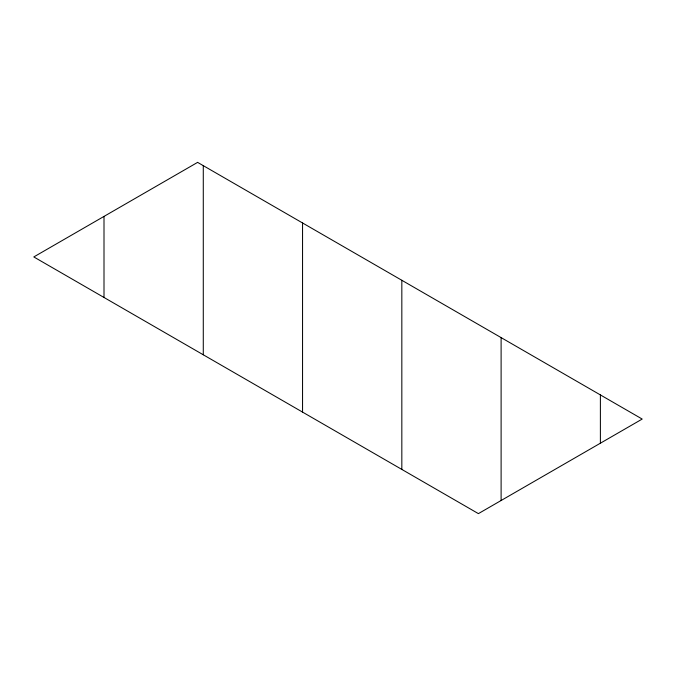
<?xml version="1.0" encoding="UTF-8"?>
<svg xmlns="http://www.w3.org/2000/svg" width="676" height="676" viewBox="0 0 676 676"><rect width="100%" height="100%" fill="white"/><g stroke="black" fill="none" stroke-linecap="round" stroke-linejoin="round"><path stroke-width="1.01" d="M600.389 394.919L600.389 443.202M501.11 337.603L501.11 500.519M401.831 280.286L401.831 469.423M302.552 222.97L302.552 412.106M203.282 165.654L203.282 354.79M104.003 216.413L104.003 297.474M197.603 162.375L33.8 256.939L478.397 513.625L642.2 419.061L197.603 162.375"/></g></svg>
